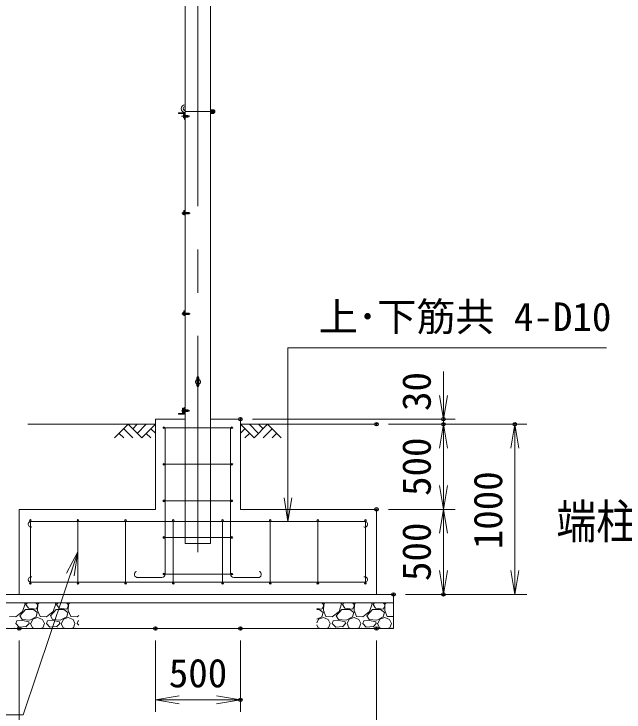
# Model space of a CAD drawing. Units: millimetres at full size. Extents: x -14700 to 14700, y -10395 to 10395.
# Drawn here: x 3094 to 6680, y -3049 to 1054 of the extents above; entities that cross this region are included whole.
import ezdxf
from ezdxf.enums import TextEntityAlignment as Align

# ---------------------------------------------------------------- set-up
doc = ezdxf.new("R2010")
doc.units = ezdxf.units.MM
doc.header["$LTSCALE"] = 40
doc.header["$PDMODE"] = 32
doc.header["$PDSIZE"] = 20
doc.linetypes.add('USER1', pattern=[50.8, 31.75, -6.35, 6.35, -6.35])
for name, color, linetype, lineweight in [('0-0_D-STR1', 1, 'Continuous', 18), ('0-1_D-BMK', 2, 'USER1', 13), ('0-2_D-STR3', 3, 'Continuous', 13), ('0-3_D-STR4', 7, 'Continuous', 18), ('0-4_D-BGD', 7, 'Continuous', 18), ('0-5_D-DCR-HCH', 7, 'Continuous', 13), ('0-6_D-STR-DIM', 7, 'Continuous', 13), ('0-7_0', 7, 'Continuous', 18), ('0-9_D-STR-TXT', 7, 'Continuous', 13), ('0-B_D-TTL-TXT', 7, 'Continuous', 13)]:
    doc.layers.add(name, color=color, linetype=linetype, lineweight=lineweight)
doc.layers.add('0-8_Defpoints', color=253, linetype='Continuous')
doc.styles.add('ＭＳ ゴシック', font='')
doc.styles.get('ＭＳ ゴシック').set_extended_font_data('MS Gothic')

# ---------------------------------------------------------------- blocks, each defined once
blk = doc.blocks.new('_Open')
at = {"layer": '0-7_0'}
blk.add_line((-40, 6.67), (0, 0), dxfattribs=at)
blk.add_lwpolyline([(-40, -6.67), (0, 0), (-40, 0)], dxfattribs=at)

msp = doc.modelspace()

# ---------------------------------------------------------------- linework, layer by layer
at = {"layer": '0-0_D-STR1'}
for p, q in [((4059.8, 471.52), (4059.8, 472.52)), ((4094.8, 472.52), (4059.8, 472.52)), ((4092.3, 469.52), (4061.8, 469.52)), ((4096.8, 434.52), (4096.8, 465.02)), ((4099.8, 432.52), (4099.8, 467.52)), ((4098.8, 432.52), (4099.8, 432.52)), ((4096.8, -1259.48), (4096.8, -1289.98)), ((4098.8, -1257.48), (4099.8, -1257.48)), ((4099.8, -1257.48), (4099.8, -1292.48)), ((4059.8, -1296.48), (4059.8, -1297.48)), ((4094.8, -1297.48), (4059.8, -1297.48)), ((4092.3, -1294.48), (4061.8, -1294.48))]:
    msp.add_line(p, q, dxfattribs=at)
msp.add_lwpolyline([(4099.8, 5742.52), (4249.8, 5742.52), (4249.8, -2057.48), (4099.8, -2057.48)], close=True, dxfattribs=at)
for centre, radius, start, end in [((4061.8, 471.52), 2, 180, 270), ((4092.3, 465.02), 4.5, 0, 90), ((4094.8, 467.52), 5, 0, 90), ((4098.8, 434.52), 2, 180, 270), ((4098.8, -1259.48), 2, 90, 180), ((4061.8, -1296.48), 2, 90, 180), ((4092.3, -1289.98), 4.5, 270, 0), ((4094.8, -1292.48), 5, 270, 0)]:
    msp.add_arc(centre, radius, start, end, dxfattribs=at)
at = {"layer": '0-1_D-BMK'}
for p, q in [((4174.8, -2108.48), (4174.8, 5793.52)), ((4127.7, 452.52), (4077.7, 452.52)), ((4099.8, 480.52), (4272.3, 480.52)), ((4079.47, -117.48), (4129.47, -117.48)), ((4079.47, -707.48), (4129.47, -707.48)), ((4127.7, -1277.48), (4077.7, -1277.48))]:
    msp.add_line(p, q, dxfattribs=at)
at = {"layer": '0-2_D-STR3'}
for p, q in [((4089.8, 460.77), (4090.7, 462.34)), ((4089.8, 460.77), (4089.8, 444.27)), ((4090.7, 462.34), (4096.8, 462.34)), ((4090.7, 457.43), (4096.8, 457.43)), ((4096.8, 462.34), (4096.8, 442.71)), ((4099.8, 457.52), (4115.3, 457.52)), ((4099.8, 456.62), (4116.2, 456.62)), ((4115.3, 457.52), (4116.8, 456.02)), ((4116.8, 456.02), (4116.8, 449.02)), ((4249.8, 491.47), (4249.8, 469.57)), ((4249.8, 491.47), (4259, 491.47)), ((4249.8, 486), (4259, 486)), ((4249.8, 475.05), (4259, 475.05)), ((4249.8, 469.57), (4259, 469.57)), ((4259.8, 491.47), (4259.8, 469.57)), ((4259.8, 491.47), (4269, 491.47)), ((4259.8, 489.14), (4259.8, 471.9)), ((4259.8, 486), (4269, 486)), ((4259.8, 475.05), (4269, 475.05)), ((4259.8, 469.57), (4269, 469.57)), ((4269.8, 489.14), (4269.8, 471.9)), ((4269.8, 486.52), (4273.85, 486.52)), ((4269.8, 485.57), (4274.8, 485.57)), ((4269.8, 474.52), (4273.85, 474.52)), ((4274.8, 485.57), (4273.85, 486.52)), ((4273.85, 486.52), (4273.85, 474.52)), ((4274.8, 485.57), (4274.8, 475.47)), ((4089.8, 444.27), (4090.7, 442.71)), ((4090.7, 447.61), (4096.8, 447.61)), ((4090.7, 442.71), (4096.8, 442.71)), ((4099.8, 448.42), (4116.2, 448.42)), ((4099.8, 447.52), (4115.3, 447.52)), ((4086.5, -111.18), (4087.19, -109.97)), ((4086.5, -111.18), (4086.5, -123.78)), ((4091.8, -109.97), (4087.19, -109.97)), ((4091.8, -113.73), (4087.19, -113.73)), ((4091.8, -121.23), (4087.19, -121.23)), ((4091.8, -104.48), (4091.8, -124.48)), ((4091.8, -109.97), (4091.8, -124.98)), ((4094.8, -101.48), (4099.8, -101.48)), ((4094.8, -104.98), (4094.8, -123.98)), ((4094.8, -113.48), (4122.6, -113.48)), ((4094.8, -114.23), (4123.35, -114.23)), ((4094.8, -120.73), (4123.35, -120.73)), ((4094.8, -121.48), (4122.6, -121.48)), ((4095.3, -104.48), (4099.8, -104.48)), ((4099.8, -101.48), (4099.8, -104.48)), ((4122.6, -113.48), (4123.8, -114.68)), ((4122.6, -113.48), (4122.6, -121.48)), ((4122.6, -121.48), (4123.8, -120.28)), ((4123.8, -114.68), (4123.8, -120.28)), ((4086.5, -123.78), (4087.19, -124.98)), ((4091.8, -124.98), (4087.19, -124.98)), ((4094.8, -127.48), (4099.8, -127.48)), ((4095.3, -124.48), (4099.8, -124.48)), ((4099.8, -124.48), (4099.8, -127.48)), ((4091.8, -694.48), (4091.8, -714.48)), ((4094.8, -691.48), (4099.8, -691.48)), ((4094.8, -694.98), (4094.8, -713.98)), ((4095.3, -694.48), (4099.8, -694.48)), ((4099.8, -691.48), (4099.8, -694.48)), ((4086.5, -701.18), (4087.19, -699.97)), ((4086.5, -701.18), (4086.5, -713.78)), ((4086.5, -713.78), (4087.19, -714.98)), ((4091.8, -699.97), (4087.19, -699.97)), ((4091.8, -703.73), (4087.19, -703.73)), ((4091.8, -711.23), (4087.19, -711.23)), ((4091.8, -714.98), (4087.19, -714.98)), ((4091.8, -699.97), (4091.8, -714.98)), ((4094.8, -703.48), (4122.6, -703.48)), ((4094.8, -704.23), (4123.35, -704.23)), ((4094.8, -710.73), (4123.35, -710.73)), ((4094.8, -711.48), (4122.6, -711.48)), ((4094.8, -717.48), (4099.8, -717.48)), ((4095.3, -714.48), (4099.8, -714.48)), ((4099.8, -714.48), (4099.8, -717.48)), ((4122.6, -703.48), (4123.8, -704.68)), ((4122.6, -703.48), (4122.6, -711.48)), ((4122.6, -711.48), (4123.8, -710.28)), ((4123.8, -704.68), (4123.8, -710.28)), ((4168.55, -1131.23), (4168.55, -1083.73)), ((4181.05, -1131.23), (4181.05, -1083.73)), ((4083.65, -1265.78), (4083.65, -1289.18)), ((4085.95, -1265.78), (4085.95, -1289.18)), ((4096.65, -1262.48), (4086.95, -1262.48)), ((4096.65, -1264.78), (4086.95, -1264.78)), ((4089.8, -1269.23), (4090.7, -1267.66)), ((4089.8, -1285.73), (4089.8, -1269.23)), ((4090.7, -1267.66), (4096.8, -1267.66)), ((4096.65, -1262.48), (4096.65, -1264.78)), ((4096.8, -1287.29), (4096.8, -1267.66)), ((4096.65, -1290.18), (4086.95, -1290.18)), ((4096.65, -1292.48), (4086.95, -1292.48)), ((4089.8, -1285.73), (4090.7, -1287.29)), ((4090.7, -1272.57), (4096.8, -1272.57)), ((4090.7, -1282.39), (4096.8, -1282.39)), ((4090.7, -1287.29), (4096.8, -1287.29)), ((4096.65, -1290.18), (4096.65, -1292.48)), ((4099.8, -1272.48), (4115.3, -1272.48)), ((4099.8, -1273.38), (4116.2, -1273.38)), ((4099.8, -1281.58), (4116.2, -1281.58)), ((4099.8, -1282.48), (4115.3, -1282.48)), ((4115.3, -1282.48), (4116.8, -1280.98)), ((4116.8, -1280.98), (4116.8, -1273.98)), ((4374.8, -1377.48), (3974.8, -1377.48)), ((3982.8, -2237.81), (3982.8, -1377.48)), ((4366.8, -2237.81), (4366.8, -1377.48)), ((4374.8, -1592.48), (3974.8, -1592.48)), ((4374.8, -1807.48), (3974.8, -1807.48)), ((3189.8, -2292.48), (3189.8, -1922.48)), ((3469.8, -2292.48), (3469.8, -1922.48)), ((3749.8, -2292.48), (3749.8, -1922.48)), ((4029.8, -2292.48), (4029.8, -1922.48)), ((4319.8, -2292.48), (4319.8, -1922.48)), ((4599.8, -2292.48), (4599.8, -1922.48)), ((4879.8, -2292.48), (4879.8, -1922.48)), ((5159.8, -2292.48), (5159.8, -1922.48)), ((3189.8, -1928.98), (5159.8, -1928.98)), ((4374.8, -2022.48), (3974.8, -2022.48)), ((4374.8, -2237.48), (3974.8, -2237.48)), ((3189.8, -2285.98), (5159.8, -2285.98)), ((3962.8, -2257.81), (3819.87, -2257.81)), ((4386.8, -2257.81), (4529.73, -2257.81))]:
    msp.add_line(p, q, dxfattribs=at)
for points in [[(4115.3, 457.52), (4115.3, 447.52), (4116.8, 449.02)], [(4269.8, 475.47), (4274.8, 475.47), (4273.85, 474.52)], [(4115.3, -1282.48), (4115.3, -1272.48), (4116.8, -1273.98)]]:
    msp.add_lwpolyline(points, dxfattribs=at)
for centre in [(3974.8, -1377.48), (4374.8, -1377.48), (3974.8, -1592.48), (4374.8, -1592.48), (3974.8, -1807.48), (4374.8, -1807.48), (3189.8, -1922.48), (3469.8, -1922.48), (3749.8, -1922.48), (4029.8, -1922.48), (4319.8, -1922.48), (4599.8, -1922.48), (4879.8, -1922.48), (5159.8, -1922.48), (3974.8, -2022.48), (4374.8, -2022.48), (3974.8, -2237.48), (4374.8, -2237.48), (3189.8, -2292.48), (3469.8, -2292.48), (3749.8, -2292.48), (4029.8, -2292.48), (4319.8, -2292.48), (4599.8, -2292.48), (4879.8, -2292.48), (5159.8, -2292.48)]:
    msp.add_circle(centre, 5, dxfattribs=at)
for centre, radius, start, end in [((4099.8, 497.52), 23, 90, 270), ((4099.8, 497.52), 11, 90, 270), ((4106.18, 452.52), 16.24, 162.41205, 197.58795), ((4094.29, 459.88), 4.34, 145.61575, 214.38425), ((4240.66, 480.52), 19.14, 343.37369, 16.62631), ((4254.82, 488.73), 5, 326.78843, 33.21157), ((4254.82, 472.31), 5, 326.78843, 33.21157), ((4250.66, 480.52), 19.14, 343.37369, 16.62631), ((4264.82, 488.73), 5, 326.78843, 33.21157), ((4264.82, 472.31), 5, 326.78843, 33.21157), ((4094.29, 445.16), 4.34, 145.61575, 214.38425), ((4099.03, -117.48), 12.42, 162.4121, 197.5879), ((4089.94, -111.85), 3.32, 145.61585, 214.38415), ((4089.94, -123.11), 3.32, 145.61585, 214.38415), ((4094.8, -104.48), 3, 90, 180), ((4095.3, -104.98), 0.5, 90, 180), ((4094.8, -124.48), 3, 180, 270), ((4095.3, -123.98), 0.5, 180, 270), ((4094.8, -694.48), 3, 90, 180), ((4095.3, -694.98), 0.5, 90, 180), ((4099.03, -707.48), 12.42, 162.4121, 197.5879), ((4089.94, -701.85), 3.32, 145.61585, 214.38415), ((4089.94, -713.11), 3.32, 145.61585, 214.38415), ((4094.8, -714.48), 3, 180, 270), ((4095.3, -713.98), 0.5, 180, 270), ((4174.8, -1107.48), 15, 114.62432, 245.37568), ((4174.8, -1083.73), 6.25, 0, 180), ((4174.8, -1107.48), 15, 294.62432, 65.37568), ((4174.8, -1131.23), 6.25, 180, 0), ((4086.95, -1265.78), 3.3, 90, 180), ((4086.95, -1265.78), 1, 90, 180), ((4094.29, -1270.12), 4.34, 145.61575, 214.38425), ((4086.95, -1289.18), 3.3, 180, 270), ((4086.95, -1289.18), 1, 180, 270), ((4106.18, -1277.48), 16.24, 162.41205, 197.58795), ((4094.29, -1284.84), 4.34, 145.61575, 214.38425), ((3194.03, -1944.97), 16.55, 104.8143, 289.60849), ((5155.57, -1944.97), 16.55, 250.39151, 75.1857), ((3194.03, -2269.98), 16.55, 70.39151, 255.1857), ((3820.69, -2239.15), 18.68, 111.66589, 272.52545), ((3962.8, -2237.81), 20, 270, 0), ((4386.8, -2237.81), 20, 180, 270), ((4528.9, -2239.15), 18.68, 267.47455, 68.33411), ((5155.57, -2269.98), 16.55, 284.8143, 109.60849)]:
    msp.add_arc(centre, radius, start, end, dxfattribs=at)
at = {"layer": '0-3_D-STR4'}
for p, q in [((4099.8, -1327.48), (3924.8, -1327.48)), ((3924.8, -1857.48), (3924.8, -1327.48)), ((4424.8, -1327.48), (4249.8, -1327.48)), ((4424.8, -1857.48), (4424.8, -1327.48)), ((3924.8, -1857.48), (3124.8, -1857.48)), ((3124.8, -2357.48), (3124.8, -1857.48)), ((4424.8, -1857.48), (5224.8, -1857.48)), ((5224.8, -2357.48), (5224.8, -1857.48)), ((5324.8, -2357.48), (3024.8, -2357.48)), ((5324.8, -2357.48), (5324.8, -2557.48)), ((5324.8, -2407.48), (3024.8, -2407.48)), ((5324.8, -2557.48), (3024.8, -2557.48))]:
    msp.add_line(p, q, dxfattribs=at)
at = {"layer": '0-4_D-BGD'}
for p, q in [((3174.8, -1357.48), (3924.8, -1357.48)), ((5224.8, -1357.48), (4424.8, -1357.48))]:
    msp.add_line(p, q, dxfattribs=at)
at = {"layer": '0-5_D-DCR-HCH'}
for p, q in [((3765.16, -1357.48), (3685.34, -1437.3)), ((3738.56, -1384.08), (3792.01, -1437.3)), ((3765.16, -1357.48), (3844.98, -1437.3)), ((3791.77, -1384.08), (3818.37, -1357.48)), ((3818.37, -1410.69), (3871.59, -1357.48)), ((3844.98, -1437.3), (3924.8, -1357.48)), ((3898.19, -1384.08), (3924.8, -1410.57)), ((4504.62, -1437.3), (4424.8, -1357.48)), ((4451.4, -1384.08), (4424.8, -1410.57)), ((4531.22, -1410.69), (4478.01, -1357.48)), ((4584.43, -1357.48), (4504.62, -1437.3)), ((4557.97, -1384.22), (4531.22, -1357.48)), ((4611.04, -1384.08), (4557.58, -1437.3)), ((4584.43, -1357.48), (4664.25, -1437.3)), ((3711.95, -1410.69), (3738.68, -1437.3)), ((3871.59, -1410.69), (3898.31, -1437.3)), ((4478.01, -1410.69), (4451.28, -1437.3)), ((4637.65, -1410.69), (4610.92, -1437.3)), ((3144.49, -2457.47), (3158.89, -2412.47)), ((3158.89, -2412.47), (3155.84, -2407.48)), ((3172.88, -2407.48), (3164.29, -2416.07)), ((3164.29, -2416.07), (3178.69, -2437.67)), ((3232.69, -2416.07), (3222.88, -2407.48)), ((3234.49, -2414.27), (3232.69, -2452.07)), ((3232.69, -2426.87), (3232.69, -2416.07)), ((3241.92, -2407.48), (3234.49, -2414.27)), ((3324.49, -2457.47), (3338.89, -2412.47)), ((3338.89, -2412.47), (3335.84, -2407.48)), ((3352.88, -2407.48), (3344.29, -2416.07)), ((3344.29, -2416.07), (3358.69, -2437.67)), ((3412.69, -2416.07), (3402.88, -2407.48)), ((3414.49, -2414.27), (3412.69, -2452.07)), ((3412.69, -2426.87), (3412.69, -2416.07)), ((3421.92, -2407.48), (3414.49, -2414.27)), ((4912.69, -2416.07), (4902.88, -2407.48)), ((4914.49, -2414.27), (4912.69, -2452.07)), ((4912.69, -2426.87), (4912.69, -2416.07)), ((4921.92, -2407.48), (4914.49, -2414.27)), ((5004.49, -2457.47), (5018.89, -2412.47)), ((5018.89, -2412.47), (5015.84, -2407.48)), ((5032.88, -2407.48), (5024.29, -2416.07)), ((5024.29, -2416.07), (5038.69, -2437.67)), ((5092.69, -2416.07), (5082.88, -2407.48)), ((5094.49, -2414.27), (5092.69, -2452.07)), ((5092.69, -2426.87), (5092.69, -2416.07)), ((5101.92, -2407.48), (5094.49, -2414.27)), ((5184.49, -2457.47), (5198.89, -2412.47)), ((5198.89, -2412.47), (5195.84, -2407.48)), ((5212.88, -2407.48), (5204.29, -2416.07)), ((5204.29, -2416.07), (5218.69, -2437.67)), ((5272.69, -2416.07), (5262.88, -2407.48)), ((5274.49, -2414.27), (5272.69, -2452.07)), ((5272.69, -2426.87), (5272.69, -2416.07)), ((5281.92, -2407.48), (5274.49, -2414.27)), ((3104.89, -2488.07), (3144.49, -2457.47)), ((3128.29, -2482.67), (3160.69, -2446.67)), ((3160.69, -2446.67), (3207.49, -2446.67)), ((3178.69, -2437.67), (3223.69, -2443.07)), ((3207.49, -2446.67), (3230.89, -2462.87)), ((3223.69, -2443.07), (3232.69, -2426.87)), ((3232.69, -2452.07), (3247.09, -2486.27)), ((3284.89, -2488.07), (3324.49, -2457.47)), ((3308.29, -2482.67), (3340.69, -2446.67)), ((3340.69, -2446.67), (3387.49, -2446.67)), ((3358.69, -2437.67), (3403.69, -2443.07)), ((3387.49, -2446.67), (3410.89, -2462.87)), ((3403.69, -2443.07), (3412.69, -2426.87)), ((3412.69, -2452.07), (3427.09, -2486.27)), ((4874.8, -2439.6), (4903.69, -2443.07)), ((4874.8, -2446.67), (4887.49, -2446.67)), ((4887.49, -2446.67), (4910.89, -2462.87)), ((4903.69, -2443.07), (4912.69, -2426.87)), ((4912.69, -2452.07), (4927.09, -2486.27)), ((4988.29, -2482.67), (5020.69, -2446.67)), ((5020.69, -2446.67), (5067.49, -2446.67)), ((5038.69, -2437.67), (5083.69, -2443.07)), ((5067.49, -2446.67), (5090.89, -2462.87)), ((5083.69, -2443.07), (5092.69, -2426.87)), ((5092.69, -2452.07), (5107.09, -2486.27)), ((5144.89, -2488.07), (5184.49, -2457.47)), ((5168.29, -2482.67), (5200.69, -2446.67)), ((5200.69, -2446.67), (5247.49, -2446.67)), ((5218.69, -2437.67), (5263.69, -2443.07)), ((5247.49, -2446.67), (5270.89, -2462.87)), ((5263.69, -2443.07), (5272.69, -2426.87)), ((5272.69, -2452.07), (5287.09, -2486.27)), ((3067.09, -2486.27), (3104.89, -2488.07)), ((3140.89, -2504.27), (3128.29, -2482.67)), ((3223.69, -2488.07), (3185.89, -2507.87)), ((3193.09, -2527.67), (3203.89, -2502.47)), ((3203.89, -2502.47), (3232.69, -2493.47)), ((3230.89, -2462.87), (3223.69, -2488.07)), ((3232.69, -2493.47), (3261.49, -2504.27)), ((3247.09, -2486.27), (3284.89, -2488.07)), ((3320.89, -2504.27), (3308.29, -2482.67)), ((3403.69, -2488.07), (3365.89, -2507.87)), ((3373.09, -2527.67), (3383.89, -2502.47)), ((3383.89, -2502.47), (3412.69, -2493.47)), ((3410.89, -2462.87), (3403.69, -2488.07)), ((3412.69, -2493.47), (3441.49, -2504.27)), ((3427.09, -2486.27), (3464.89, -2488.07)), ((3464.89, -2488.07), (3474.8, -2480.41)), ((4903.69, -2488.07), (4874.8, -2503.2)), ((4874.8, -2523.68), (4883.89, -2502.47)), ((4883.89, -2502.47), (4912.69, -2493.47)), ((4910.89, -2462.87), (4903.69, -2488.07)), ((4912.69, -2493.47), (4941.49, -2504.27)), ((5000.89, -2504.27), (4988.29, -2482.67)), ((5083.69, -2488.07), (5045.89, -2507.87)), ((5053.09, -2527.67), (5063.89, -2502.47)), ((5063.89, -2502.47), (5092.69, -2493.47)), ((5090.89, -2462.87), (5083.69, -2488.07)), ((5092.69, -2493.47), (5121.49, -2504.27)), ((5107.09, -2486.27), (5144.89, -2488.07)), ((5180.89, -2504.27), (5168.29, -2482.67)), ((5263.69, -2488.07), (5225.89, -2507.87)), ((5233.09, -2527.67), (5243.89, -2502.47)), ((5243.89, -2502.47), (5272.69, -2493.47)), ((5270.89, -2462.87), (5263.69, -2488.07)), ((5272.69, -2493.47), (5301.49, -2504.27)), ((5287.09, -2486.27), (5324.8, -2488.06)), ((3104.89, -2527.67), (3110.29, -2513.27)), ((3124.69, -2549.27), (3104.89, -2527.67)), ((3144.49, -2509.67), (3110.29, -2513.27)), ((3185.89, -2507.87), (3140.89, -2504.27)), ((3180.49, -2518.67), (3144.49, -2509.67)), ((3182.29, -2527.67), (3166.09, -2545.67)), ((3182.29, -2527.67), (3180.49, -2518.67)), ((3191.29, -2527.67), (3202.09, -2552.87)), ((3261.49, -2504.27), (3272.29, -2527.67)), ((3263.29, -2552.87), (3272.29, -2527.67)), ((3284.89, -2527.67), (3290.29, -2513.27)), ((3304.69, -2549.27), (3284.89, -2527.67)), ((3324.49, -2509.67), (3290.29, -2513.27)), ((3365.89, -2507.87), (3320.89, -2504.27)), ((3360.49, -2518.67), (3324.49, -2509.67)), ((3362.29, -2527.67), (3346.09, -2545.67)), ((3362.29, -2527.67), (3360.49, -2518.67)), ((3371.29, -2527.67), (3382.09, -2552.87)), ((3441.49, -2504.27), (3452.29, -2527.67)), ((3443.29, -2552.87), (3452.29, -2527.67)), ((3464.89, -2527.67), (3470.29, -2513.27)), ((3474.8, -2538.47), (3464.89, -2527.67)), ((3474.8, -2512.79), (3470.29, -2513.27)), ((4874.8, -2535.85), (4882.09, -2552.87)), ((4941.49, -2504.27), (4952.29, -2527.67)), ((4943.29, -2552.87), (4952.29, -2527.67)), ((4964.89, -2527.67), (4970.29, -2513.27)), ((4984.69, -2549.27), (4964.89, -2527.67)), ((5004.49, -2509.67), (4970.29, -2513.27)), ((5045.89, -2507.87), (5000.89, -2504.27)), ((5040.49, -2518.67), (5004.49, -2509.67)), ((5042.29, -2527.67), (5026.09, -2545.67)), ((5042.29, -2527.67), (5040.49, -2518.67)), ((5051.29, -2527.67), (5062.09, -2552.87)), ((5121.49, -2504.27), (5132.29, -2527.67)), ((5123.29, -2552.87), (5132.29, -2527.67)), ((5144.89, -2527.67), (5150.29, -2513.27)), ((5164.69, -2549.27), (5144.89, -2527.67)), ((5184.49, -2509.67), (5150.29, -2513.27)), ((5225.89, -2507.87), (5180.89, -2504.27)), ((5220.49, -2518.67), (5184.49, -2509.67)), ((5222.29, -2527.67), (5206.09, -2545.67)), ((5222.29, -2527.67), (5220.49, -2518.67)), ((5231.29, -2527.67), (5242.09, -2552.87)), ((5301.49, -2504.27), (5312.29, -2527.67)), ((5303.29, -2552.87), (5312.29, -2527.67)), ((3095.89, -2556.47), (3094.78, -2557.48)), ((3108.05, -2557.48), (3095.89, -2556.47)), ((3166.09, -2545.67), (3124.69, -2549.27)), ((3169.69, -2556.47), (3167.33, -2557.48)), ((3172.73, -2557.48), (3169.69, -2556.47)), ((3202.09, -2552.87), (3217.77, -2557.48)), ((3247.6, -2557.48), (3263.29, -2552.87)), ((3275.89, -2556.47), (3274.78, -2557.48)), ((3288.05, -2557.48), (3275.89, -2556.47)), ((3346.09, -2545.67), (3304.69, -2549.27)), ((3349.69, -2556.47), (3347.33, -2557.48)), ((3352.73, -2557.48), (3349.69, -2556.47)), ((3382.09, -2552.87), (3397.77, -2557.48)), ((3427.6, -2557.48), (3443.29, -2552.87)), ((3455.89, -2556.47), (3454.78, -2557.48)), ((3468.05, -2557.48), (3455.89, -2556.47)), ((4882.09, -2552.87), (4897.77, -2557.48)), ((4927.6, -2557.48), (4943.29, -2552.87)), ((4955.89, -2556.47), (4954.78, -2557.48)), ((4968.05, -2557.48), (4955.89, -2556.47)), ((5026.09, -2545.67), (4984.69, -2549.27)), ((5029.69, -2556.47), (5027.33, -2557.48)), ((5032.73, -2557.48), (5029.69, -2556.47)), ((5062.09, -2552.87), (5077.77, -2557.48)), ((5107.6, -2557.48), (5123.29, -2552.87)), ((5135.89, -2556.47), (5134.78, -2557.48)), ((5148.05, -2557.48), (5135.89, -2556.47)), ((5206.09, -2545.67), (5164.69, -2549.27)), ((5209.69, -2556.47), (5207.33, -2557.48)), ((5212.73, -2557.48), (5209.69, -2556.47)), ((5242.09, -2552.87), (5257.77, -2557.48)), ((5287.6, -2557.48), (5303.29, -2552.87)), ((5315.89, -2556.47), (5314.78, -2557.48)), ((5324.8, -2557.21), (5315.89, -2556.47))]:
    msp.add_line(p, q, dxfattribs=at)
msp.add_lwpolyline([(4927.09, -2486.27), (4964.89, -2488.07), (5004.49, -2457.47)], dxfattribs=at)
at = {"layer": '0-6_D-STR-DIM'}
for p, q in [((5617.79, -1187.48), (5617.79, -1047.48)), ((4494.8, -1327.48), (5687.79, -1327.48)), ((5617.79, -1357.48), (5617.79, -1327.48)), ((5294.8, -1357.48), (5687.79, -1357.48)), ((5294.8, -1357.48), (5687.79, -1357.48)), ((5294.8, -1357.48), (6107.79, -1357.48)), ((5617.79, -1857.48), (5617.79, -1357.48)), ((6037.79, -2357.48), (6037.79, -1357.48)), ((5617.79, -1497.48), (5617.79, -1637.48)), ((5294.8, -1857.48), (5687.79, -1857.48)), ((5294.8, -1857.48), (5687.79, -1857.48)), ((5617.79, -1857.48), (5617.79, -2357.48)), ((5394.8, -2357.48), (5687.79, -2357.48)), ((5394.8, -2357.48), (6107.79, -2357.48)), ((3124.8, -2627.48), (3124.8, -3467.48)), ((3924.8, -2627.48), (3924.8, -3047.48)), ((4424.8, -2627.48), (4424.8, -3047.48)), ((5224.8, -2627.48), (5224.8, -3467.48)), ((3924.8, -2977.48), (4424.8, -2977.48))]:
    msp.add_line(p, q, dxfattribs=at)
at = {"layer": '0-8_Defpoints'}
for p in [(4424.8, -1327.48), (5224.8, -1357.48), (5617.79, -1327.48), (5617.79, -1357.48), (6037.79, -1357.48), (5224.8, -1857.48), (5324.8, -2357.48), (5617.79, -2357.48), (3124.8, -2557.48), (3924.8, -2557.48), (4424.8, -2557.48), (5224.8, -2557.48), (4424.8, -2977.48)]:
    msp.add_point(p, dxfattribs=at)
at = {"layer": '0-9_D-STR-TXT'}
for points in [[(6577.5, -909.12), (4704.34, -909.12), (4704.34, -1926.98)], [(2094.16, -3065.39), (3147.04, -3065.39), (3469.16, -2109.37)]]:
    msp.add_lwpolyline(points, dxfattribs=at)

# ---------------------------------------------------------------- block references
at = {"layer": '0-6_D-STR-DIM', "xscale": 3.5, "yscale": 3.5}
for p, rotation in [((5617.79, -1327.48), 270), ((5617.79, -1357.48), 90), ((5617.79, -1357.48), 90), ((6037.79, -1357.48), 90), ((5617.79, -1857.48), 270), ((5617.79, -1857.48), 90), ((5617.79, -2357.48), 270), ((6037.79, -2357.48), 270), ((3924.8, -2977.48), 180)]:
    msp.add_blockref('_Open', p, dxfattribs=dict(at, rotation=rotation))
msp.add_blockref('_Open', (4424.8, -2977.48), dxfattribs=at)
at = {"layer": '0-9_D-STR-TXT', "xscale": 3.5, "yscale": 3.5}
for p, rotation in [((4704.34, -1928.98), 270), ((3469.8, -2107.48), 71.37917)]:
    msp.add_blockref('_Open', p, dxfattribs=dict(at, rotation=rotation))

# ---------------------------------------------------------------- texts
at = {"layer": '0-6_D-STR-DIM', "style": 'ＭＳ ゴシック'}
for s, p in [('30', (5594.17, -1279.16)), ('500', (5594.17, -1778.58)), ('1000', (6014.17, -2091.7)), ('500', (5594.17, -2278.58))]:
    msp.add_text(s, height=168.3, rotation=90, dxfattribs=at).set_placement(p, align=Align.BOTTOM_LEFT)
msp.add_text('500', height=168.3, dxfattribs=at).set_placement((4003.69, -2953.86), align=Align.BOTTOM_LEFT)
at = {"layer": '0-9_D-STR-TXT', "style": 'ＭＳ ゴシック'}
msp.add_text('上･下筋共 4-D10', height=168.3, dxfattribs=at).set_placement((4885.24, -860.18), align=Align.BOTTOM_LEFT)
at = {"layer": '0-B_D-TTL-TXT', "style": 'ＭＳ ゴシック', "width": 0.85}
msp.add_text('端柱･エンドサポート取付詳細', height=202.1, dxfattribs=at).set_placement((6282.2, -2090.5), align=Align.BOTTOM_LEFT)

doc.saveas('drawing.dxf')
